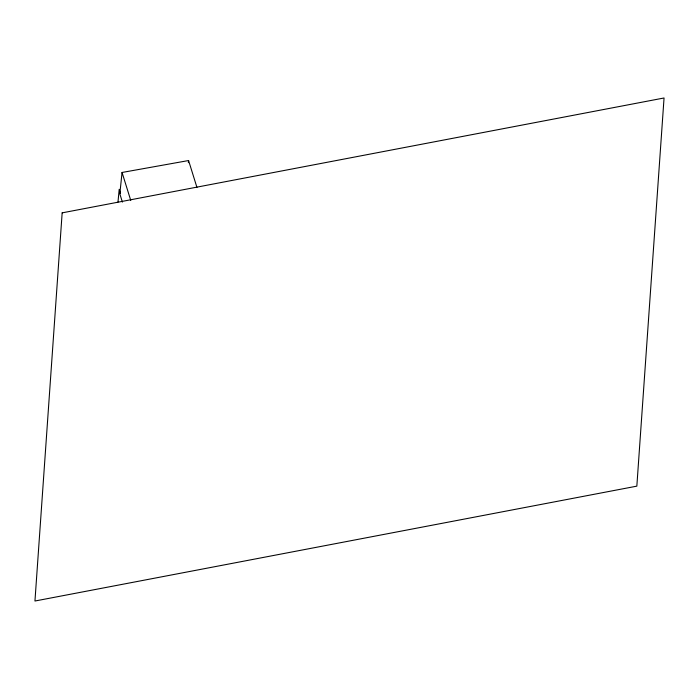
<?xml version="1.0" encoding="UTF-8"?>
<svg xmlns="http://www.w3.org/2000/svg" width="699" height="699" viewBox="0 0 699 699"><rect width="100%" height="100%" fill="white"/><g stroke="black" fill="none" stroke-linecap="round" stroke-linejoin="round"><path stroke-width="1.05" d="M117.991 202.037L119.188 189.324L120.481 193.474M196.943 187.411L188.581 160.543L122.054 172.47L119.826 193.833L122.395 202.098M188.354 162.684L188.581 160.543M122.054 172.47L130.739 200.368M62.159 212.854L34.95 601.018L636.841 486.146L664.05 97.982L62.159 212.854"/></g></svg>
